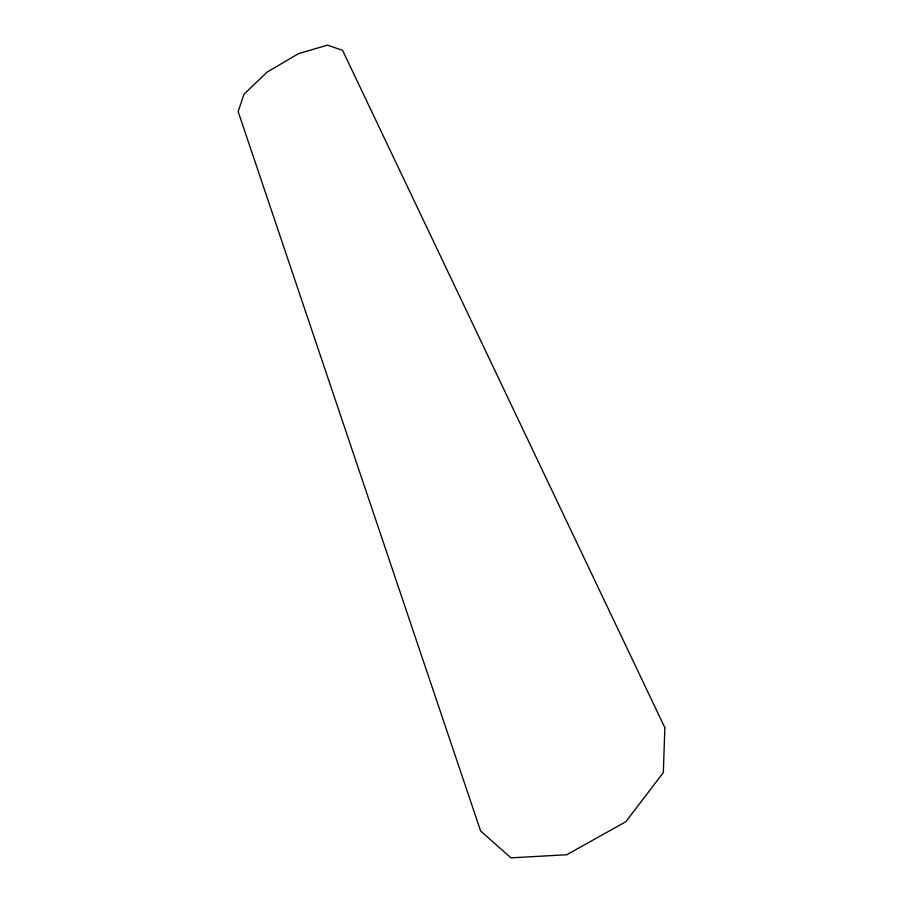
<?xml version="1.0" encoding="UTF-8"?>
<svg xmlns="http://www.w3.org/2000/svg" width="903" height="903" viewBox="0 0 903 903"><rect width="100%" height="100%" fill="white"/><g stroke="black" fill="none" stroke-linecap="round" stroke-linejoin="round"><path stroke-width="1.35" d="M664.845 727.683L663.333 772.607L625.768 821.775L566.745 854.746L510.94 857.85L480.622 830.986L238.155 111.588L244.036 94.149L267.119 72.105L298.746 53.525L327.473 45.15L342.564 50.32L664.845 727.683"/></g></svg>
